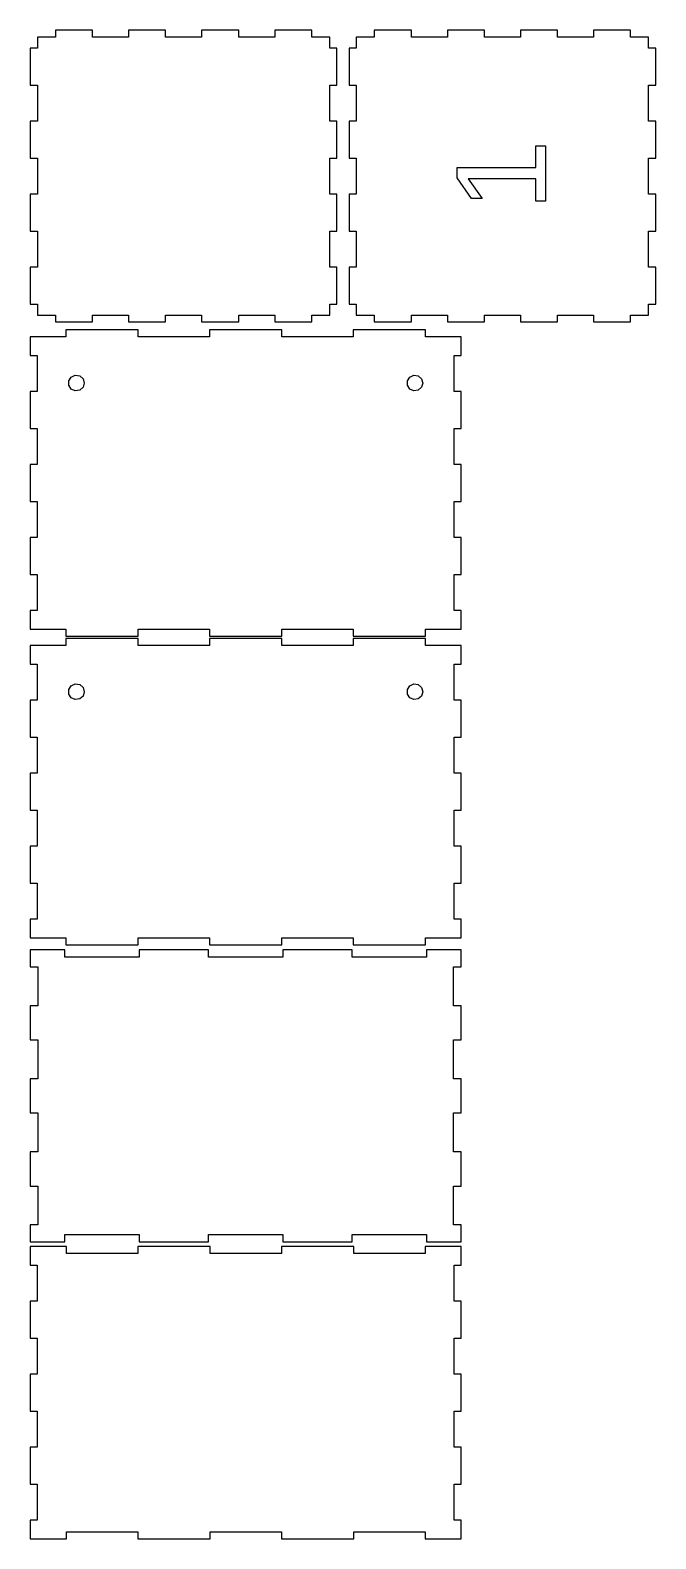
# Model space of a CAD drawing. Header units: metres. Extents: x 0 to 271, y 0 to 653.
import ezdxf

# ---------------------------------------------------------------- set-up
doc = ezdxf.new("R2010")
doc.units = ezdxf.units.M

msp = doc.modelspace()

# ---------------------------------------------------------------- linework, layer by layer
for p, q in [((26.9894, 653.193), (10.9431, 653.193)), ((10.9431, 653.193), (10.9431, 650.1)), ((26.9894, 650.1), (26.9894, 653.193)), ((58.6219, 653.193), (42.5756, 653.193)), ((42.5756, 653.193), (42.5756, 650.1)), ((58.6219, 650.1), (58.6219, 653.193)), ((90.2544, 653.193), (74.2081, 653.193)), ((74.2081, 653.193), (74.2081, 650.1)), ((90.2544, 650.1), (90.2544, 653.193)), ((121.887, 653.193), (105.841, 653.193)), ((105.841, 653.193), (105.841, 650.1)), ((121.887, 650.1), (121.887, 653.193)), ((164.969, 653.193), (148.923, 653.193)), ((148.923, 653.193), (148.923, 650.1)), ((164.969, 650.1), (164.969, 653.193)), ((196.602, 653.193), (180.556, 653.193)), ((180.556, 653.193), (180.556, 650.1)), ((196.602, 650.1), (196.602, 653.193)), ((228.234, 653.193), (212.188, 653.193)), ((212.188, 653.193), (212.188, 650.1)), ((228.234, 650.1), (228.234, 653.193)), ((259.867, 653.193), (243.821, 653.193)), ((243.821, 653.193), (243.821, 650.1)), ((259.867, 650.1), (259.867, 653.193)), ((10.9431, 650.1), (3.14999, 650.1)), ((3.14999, 650.1), (3.14999, 645.457)), ((42.5756, 650.1), (26.9894, 650.1)), ((74.2081, 650.1), (58.6219, 650.1)), ((105.841, 650.1), (90.2544, 650.1)), ((129.68, 650.1), (121.887, 650.1)), ((129.68, 645.457), (129.68, 650.1)), ((148.923, 650.1), (141.13, 650.1)), ((141.13, 650.1), (141.13, 645.457)), ((180.556, 650.1), (164.969, 650.1)), ((212.188, 650.1), (196.602, 650.1)), ((243.821, 650.1), (228.234, 650.1)), ((267.66, 650.1), (259.867, 650.1)), ((267.66, 645.457), (267.66, 650.1)), ((3.14999, 645.457), (0.0575, 645.457)), ((0.0575, 645.457), (0.0575, 629.411)), ((132.773, 645.457), (129.68, 645.457)), ((132.773, 629.411), (132.773, 645.457)), ((141.13, 645.457), (138.038, 645.457)), ((138.038, 645.457), (138.038, 629.411)), ((270.753, 645.457), (267.66, 645.457)), ((270.753, 629.411), (270.753, 645.457)), ((0.0575, 629.411), (3.14999, 629.411)), ((3.14999, 629.411), (3.14999, 613.824)), ((129.68, 613.824), (129.68, 629.411)), ((129.68, 629.411), (132.773, 629.411)), ((138.038, 629.411), (141.13, 629.411)), ((141.13, 629.411), (141.13, 613.824)), ((267.66, 613.824), (267.66, 629.411)), ((267.66, 629.411), (270.753, 629.411)), ((3.14999, 613.824), (0.0575, 613.824)), ((0.0575, 613.824), (0.0575, 597.778)), ((132.773, 613.824), (129.68, 613.824)), ((132.773, 597.778), (132.773, 613.824)), ((141.13, 613.824), (138.038, 613.824)), ((138.038, 613.824), (138.038, 597.778)), ((270.753, 613.824), (267.66, 613.824)), ((270.753, 597.778), (270.753, 613.824)), ((218.901, 593.787), (218.901, 603.091)), ((218.901, 603.091), (223.051, 603.091)), ((223.051, 603.091), (223.051, 579.14)), ((0.0575, 597.778), (3.14999, 597.778)), ((3.14999, 597.778), (3.14999, 582.192)), ((129.68, 582.192), (129.68, 597.778)), ((129.68, 597.778), (132.773, 597.778)), ((138.038, 597.778), (141.13, 597.778)), ((141.13, 597.778), (141.13, 582.192)), ((267.66, 582.192), (267.66, 597.778)), ((267.66, 597.778), (270.753, 597.778)), ((184.843, 589.284), (184.843, 593.787)), ((184.843, 593.787), (218.901, 593.787)), ((191.047, 580.252), (184.843, 589.284)), ((218.901, 588.877), (189.508, 588.877)), ((189.508, 588.877), (195.659, 580.252)), ((218.901, 579.14), (218.901, 588.877)), ((3.14999, 582.192), (0.0575, 582.192)), ((0.0575, 582.192), (0.0575, 566.146)), ((132.773, 582.192), (129.68, 582.192)), ((132.773, 566.146), (132.773, 582.192)), ((141.13, 582.192), (138.038, 582.192)), ((138.038, 582.192), (138.038, 566.146)), ((270.753, 582.192), (267.66, 582.192)), ((270.753, 566.146), (270.753, 582.192)), ((195.659, 580.252), (191.047, 580.252)), ((223.051, 579.14), (218.901, 579.14)), ((0.0575, 566.146), (3.14999, 566.146)), ((3.14999, 566.146), (3.14999, 550.559)), ((129.68, 550.559), (129.68, 566.146)), ((129.68, 566.146), (132.773, 566.146)), ((138.038, 566.146), (141.13, 566.146)), ((141.13, 566.146), (141.13, 550.559)), ((267.66, 550.559), (267.66, 566.146)), ((267.66, 566.146), (270.753, 566.146)), ((3.14999, 550.559), (0.0575, 550.559)), ((0.0575, 550.559), (0.0575, 534.513)), ((132.773, 550.559), (129.68, 550.559)), ((132.773, 534.513), (132.773, 550.559)), ((141.13, 550.559), (138.038, 550.559)), ((138.038, 550.559), (138.038, 534.513)), ((270.753, 550.559), (267.66, 550.559)), ((270.753, 534.513), (270.753, 550.559)), ((0.0575, 534.513), (3.14999, 534.513)), ((3.14999, 534.513), (3.14999, 529.87)), ((3.14999, 529.87), (10.9431, 529.87)), ((10.9431, 529.87), (10.9431, 526.893)), ((26.9894, 529.87), (42.5756, 529.87)), ((26.9894, 526.893), (26.9894, 529.87)), ((42.5756, 529.87), (42.5756, 526.893)), ((58.6219, 526.893), (58.6219, 529.87)), ((58.6219, 529.87), (74.2081, 529.87)), ((74.2081, 529.87), (74.2081, 526.893)), ((90.2544, 526.893), (90.2544, 529.87)), ((90.2544, 529.87), (105.841, 529.87)), ((105.841, 529.87), (105.841, 526.893)), ((121.887, 526.893), (121.887, 529.87)), ((121.887, 529.87), (129.68, 529.87)), ((129.68, 529.87), (129.68, 534.513)), ((129.68, 534.513), (132.773, 534.513)), ((138.038, 534.513), (141.13, 534.513)), ((141.13, 534.513), (141.13, 529.87)), ((141.13, 529.87), (148.923, 529.87)), ((148.923, 529.87), (148.923, 526.893)), ((164.969, 529.87), (180.556, 529.87)), ((164.969, 526.893), (164.969, 529.87)), ((180.556, 529.87), (180.556, 526.893)), ((196.602, 526.893), (196.602, 529.87)), ((196.602, 529.87), (212.188, 529.87)), ((212.188, 529.87), (212.188, 526.893)), ((228.234, 526.893), (228.234, 529.87)), ((228.234, 529.87), (243.821, 529.87)), ((243.821, 529.87), (243.821, 526.893)), ((259.867, 526.893), (259.867, 529.87)), ((259.867, 529.87), (267.66, 529.87)), ((267.66, 529.87), (267.66, 534.513)), ((267.66, 534.513), (270.753, 534.513)), ((10.9431, 526.893), (26.9894, 526.893)), ((46.7475, 523.513), (15.4292, 523.513)), ((15.4292, 523.513), (15.4292, 520.42)), ((42.5756, 526.893), (58.6219, 526.893)), ((46.7475, 520.42), (46.7475, 523.513)), ((74.2081, 526.893), (90.2544, 526.893)), ((108.924, 523.513), (77.6058, 523.513)), ((77.6058, 523.513), (77.6058, 520.42)), ((105.841, 526.893), (121.887, 526.893)), ((108.924, 520.42), (108.924, 523.513)), ((171.101, 523.513), (139.783, 523.513)), ((139.783, 523.513), (139.783, 520.42)), ((148.923, 526.893), (164.969, 526.893)), ((171.101, 520.42), (171.101, 523.513)), ((180.556, 526.893), (196.602, 526.893)), ((212.188, 526.893), (228.234, 526.893)), ((243.821, 526.893), (259.867, 526.893)), ((15.4292, 520.42), (0, 520.42)), ((0, 520.42), (0, 512.397)), ((77.6058, 520.42), (46.7475, 520.42)), ((139.783, 520.42), (108.924, 520.42)), ((186.53, 520.42), (171.101, 520.42)), ((186.53, 512.397), (186.53, 520.42)), ((0, 512.397), (2.97749, 512.397)), ((2.97749, 512.397), (2.97749, 496.811)), ((183.553, 496.811), (183.553, 512.397)), ((183.553, 512.397), (186.53, 512.397)), ((16.7137, 501.385), (17.7571, 503.008)), ((17.7571, 503.008), (19.5126, 503.81)), ((19.5126, 503.81), (21.4228, 503.535)), ((21.4228, 503.535), (22.8813, 502.272)), ((163.244, 501.385), (164.287, 503.008)), ((164.287, 503.008), (166.043, 503.81)), ((166.043, 503.81), (167.953, 503.535)), ((167.953, 503.535), (169.411, 502.272)), ((2.97749, 496.811), (0, 496.811)), ((0, 496.811), (0, 480.764)), ((16.7137, 499.455), (16.7137, 501.385)), ((17.7571, 497.832), (16.7137, 499.455)), ((19.5126, 497.03), (17.7571, 497.832)), ((21.4228, 497.305), (19.5126, 497.03)), ((22.8813, 498.568), (21.4228, 497.305)), ((22.8813, 502.272), (23.425, 500.42)), ((23.425, 500.42), (22.8813, 498.568)), ((163.244, 499.455), (163.244, 501.385)), ((164.287, 497.832), (163.244, 499.455)), ((166.043, 497.03), (164.287, 497.832)), ((167.953, 497.305), (166.043, 497.03)), ((169.411, 498.568), (167.953, 497.305)), ((169.411, 502.272), (169.955, 500.42)), ((169.955, 500.42), (169.411, 498.568)), ((186.53, 496.811), (183.553, 496.811)), ((186.53, 480.764), (186.53, 496.811)), ((0, 480.764), (2.97749, 480.764)), ((2.97749, 480.764), (2.97749, 465.178)), ((183.553, 465.178), (183.553, 480.764)), ((183.553, 480.764), (186.53, 480.764)), ((2.97749, 465.178), (0, 465.178)), ((0, 465.178), (0, 449.132)), ((186.53, 465.178), (183.553, 465.178)), ((186.53, 449.132), (186.53, 465.178)), ((0, 449.132), (2.97749, 449.132)), ((2.97749, 449.132), (2.97749, 433.546)), ((183.553, 433.546), (183.553, 449.132)), ((183.553, 449.132), (186.53, 449.132)), ((2.97749, 433.546), (0, 433.546)), ((0, 433.546), (0, 417.499)), ((186.53, 433.546), (183.553, 433.546)), ((186.53, 417.499), (186.53, 433.546)), ((0, 417.499), (2.97749, 417.499)), ((2.97749, 417.499), (2.97749, 401.913)), ((183.553, 401.913), (183.553, 417.499)), ((183.553, 417.499), (186.53, 417.499)), ((2.97749, 401.913), (0, 401.913)), ((0, 401.913), (0, 393.89)), ((186.53, 401.913), (183.553, 401.913)), ((186.53, 393.89), (186.53, 401.913)), ((0, 393.89), (15.4292, 393.89)), ((15.4292, 393.89), (15.4292, 390.797)), ((46.7475, 393.89), (77.6058, 393.89)), ((46.7475, 390.797), (46.7475, 393.89)), ((77.6058, 393.89), (77.6058, 390.797)), ((108.924, 390.797), (108.924, 393.89)), ((108.924, 393.89), (139.783, 393.89)), ((139.783, 393.89), (139.783, 390.797)), ((171.101, 390.797), (171.101, 393.89)), ((171.101, 393.89), (186.53, 393.89)), ((15.4292, 386.74), (0, 386.74)), ((0, 386.74), (0, 378.717)), ((15.4292, 390.797), (46.7475, 390.797)), ((46.7475, 389.832), (15.4292, 389.832)), ((15.4292, 389.832), (15.4292, 386.74)), ((46.7475, 386.74), (46.7475, 389.832)), ((77.6058, 386.74), (46.7475, 386.74)), ((77.6058, 390.797), (108.924, 390.797)), ((108.924, 389.832), (77.6058, 389.832)), ((77.6058, 389.832), (77.6058, 386.74)), ((108.924, 386.74), (108.924, 389.832)), ((139.783, 386.74), (108.924, 386.74)), ((139.783, 390.797), (171.101, 390.797)), ((171.101, 389.832), (139.783, 389.832)), ((139.783, 389.832), (139.783, 386.74)), ((171.101, 386.74), (171.101, 389.832)), ((186.53, 386.74), (171.101, 386.74)), ((186.53, 378.717), (186.53, 386.74)), ((0, 378.717), (2.97749, 378.717)), ((2.97749, 378.717), (2.97749, 363.131)), ((183.553, 363.131), (183.553, 378.717)), ((183.553, 378.717), (186.53, 378.717)), ((16.7137, 367.705), (17.7571, 369.328)), ((16.7137, 365.775), (16.7137, 367.705)), ((17.7571, 369.328), (19.5126, 370.13)), ((19.5126, 370.13), (21.4228, 369.855)), ((21.4228, 369.855), (22.8813, 368.592)), ((22.8813, 368.592), (23.425, 366.74)), ((23.425, 366.74), (22.8813, 364.888)), ((163.244, 367.705), (164.287, 369.328)), ((163.244, 365.775), (163.244, 367.705)), ((164.287, 369.328), (166.043, 370.13)), ((166.043, 370.13), (167.953, 369.855)), ((167.953, 369.855), (169.411, 368.592)), ((169.411, 368.592), (169.955, 366.74)), ((169.955, 366.74), (169.411, 364.888)), ((2.97749, 363.131), (0, 363.131)), ((0, 363.131), (0, 347.084)), ((17.7571, 364.152), (16.7137, 365.775)), ((19.5126, 363.35), (17.7571, 364.152)), ((21.4228, 363.625), (19.5126, 363.35)), ((22.8813, 364.888), (21.4228, 363.625)), ((164.287, 364.152), (163.244, 365.775)), ((166.043, 363.35), (164.287, 364.152)), ((167.953, 363.625), (166.043, 363.35)), ((169.411, 364.888), (167.953, 363.625)), ((186.53, 363.131), (183.553, 363.131)), ((186.53, 347.084), (186.53, 363.131)), ((0, 347.084), (2.97749, 347.084)), ((2.97749, 347.084), (2.97749, 331.498)), ((183.553, 331.498), (183.553, 347.084)), ((183.553, 347.084), (186.53, 347.084)), ((2.97749, 331.498), (0, 331.498)), ((0, 331.498), (0, 315.452)), ((186.53, 331.498), (183.553, 331.498)), ((186.53, 315.452), (186.53, 331.498)), ((0, 315.452), (2.97749, 315.452)), ((2.97749, 315.452), (2.97749, 299.866)), ((183.553, 299.866), (183.553, 315.452)), ((183.553, 315.452), (186.53, 315.452)), ((2.97749, 299.866), (0, 299.866)), ((0, 299.866), (0, 283.819)), ((186.53, 299.866), (183.553, 299.866)), ((186.53, 283.819), (186.53, 299.866)), ((0, 283.819), (2.97749, 283.819)), ((2.97749, 283.819), (2.97749, 268.233)), ((183.553, 268.233), (183.553, 283.819)), ((183.553, 283.819), (186.53, 283.819)), ((2.97749, 268.233), (0, 268.233)), ((0, 268.233), (0, 260.21)), ((186.53, 268.233), (183.553, 268.233)), ((186.53, 260.21), (186.53, 268.233)), ((0, 260.21), (15.4292, 260.21)), ((15.0442, 255.06), (0, 255.06)), ((0, 255.06), (0, 247.652)), ((15.0442, 251.775), (15.0442, 255.06)), ((15.4292, 260.21), (15.4292, 257.117)), ((15.4292, 257.117), (46.7475, 257.117)), ((46.7475, 260.21), (77.6058, 260.21)), ((46.7475, 257.117), (46.7475, 260.21)), ((77.2208, 255.06), (47.1325, 255.06)), ((47.1325, 255.06), (47.1325, 251.775)), ((77.2208, 251.775), (77.2208, 255.06)), ((77.6058, 260.21), (77.6058, 257.117)), ((77.6058, 257.117), (108.924, 257.117)), ((108.924, 257.117), (108.924, 260.21)), ((108.924, 260.21), (139.783, 260.21)), ((139.397, 255.06), (109.309, 255.06)), ((109.309, 255.06), (109.309, 251.775)), ((139.397, 251.775), (139.397, 255.06)), ((139.783, 260.21), (139.783, 257.117)), ((139.783, 257.117), (171.101, 257.117)), ((171.101, 257.117), (171.101, 260.21)), ((171.101, 260.21), (186.53, 260.21)), ((186.53, 255.06), (171.486, 255.06)), ((171.486, 255.06), (171.486, 251.775)), ((186.53, 247.652), (186.53, 255.06)), ((47.1325, 251.775), (15.0442, 251.775)), ((109.309, 251.775), (77.2208, 251.775)), ((171.486, 251.775), (139.397, 251.775)), ((0, 247.652), (3.28499, 247.652)), ((3.28499, 247.652), (3.28499, 230.836)), ((183.245, 230.836), (183.245, 247.652)), ((183.245, 247.652), (186.53, 247.652)), ((3.28499, 230.836), (0, 230.836)), ((0, 230.836), (0, 216.019)), ((186.53, 230.836), (183.245, 230.836)), ((186.53, 216.019), (186.53, 230.836)), ((0, 216.019), (3.28499, 216.019)), ((3.28499, 216.019), (3.28499, 199.203)), ((183.245, 199.203), (183.245, 216.019)), ((183.245, 216.019), (186.53, 216.019)), ((3.28499, 199.203), (0, 199.203)), ((0, 199.203), (0, 184.387)), ((186.53, 199.203), (183.245, 199.203)), ((186.53, 184.387), (186.53, 199.203)), ((0, 184.387), (3.28499, 184.387)), ((3.28499, 184.387), (3.28499, 167.571)), ((183.245, 167.571), (183.245, 184.387)), ((183.245, 184.387), (186.53, 184.387)), ((3.28499, 167.571), (0, 167.571)), ((0, 167.571), (0, 152.754)), ((186.53, 167.571), (183.245, 167.571)), ((186.53, 152.754), (186.53, 167.571)), ((0, 152.754), (3.28499, 152.754)), ((3.28499, 152.754), (3.28499, 135.938)), ((183.245, 135.938), (183.245, 152.754)), ((183.245, 152.754), (186.53, 152.754)), ((3.28499, 135.938), (0, 135.938)), ((0, 135.938), (0, 128.53)), ((15.0442, 131.815), (47.1325, 131.815)), ((15.0442, 128.53), (15.0442, 131.815)), ((47.1325, 131.815), (47.1325, 128.53)), ((77.2208, 128.53), (77.2208, 131.815)), ((77.2208, 131.815), (109.309, 131.815)), ((109.309, 131.815), (109.309, 128.53)), ((139.397, 128.53), (139.397, 131.815)), ((139.397, 131.815), (171.486, 131.815)), ((171.486, 131.815), (171.486, 128.53)), ((186.53, 135.938), (183.245, 135.938)), ((186.53, 128.53), (186.53, 135.938)), ((0, 128.53), (15.0442, 128.53)), ((15.6592, 126.53), (0, 126.53)), ((0, 126.53), (0, 118.507)), ((15.6592, 123.552), (15.6592, 126.53)), ((77.8358, 126.53), (46.5175, 126.53)), ((46.5175, 126.53), (46.5175, 123.552)), ((47.1325, 128.53), (77.2208, 128.53)), ((77.8358, 123.552), (77.8358, 126.53)), ((140.012, 126.53), (108.694, 126.53)), ((108.694, 126.53), (108.694, 123.552)), ((109.309, 128.53), (139.397, 128.53)), ((140.012, 123.552), (140.012, 126.53)), ((186.53, 126.53), (170.871, 126.53)), ((170.871, 126.53), (170.871, 123.552)), ((171.486, 128.53), (186.53, 128.53)), ((186.53, 118.507), (186.53, 126.53)), ((0, 118.507), (2.97749, 118.507)), ((2.97749, 118.507), (2.97749, 102.921)), ((46.5175, 123.552), (15.6592, 123.552)), ((108.694, 123.552), (77.8358, 123.552)), ((170.871, 123.552), (140.012, 123.552)), ((183.553, 102.921), (183.553, 118.507)), ((183.553, 118.507), (186.53, 118.507)), ((2.97749, 102.921), (0, 102.921)), ((0, 102.921), (0, 86.8744)), ((186.53, 102.921), (183.553, 102.921)), ((186.53, 86.8744), (186.53, 102.921)), ((0, 86.8744), (2.97749, 86.8744)), ((2.97749, 86.8744), (2.97749, 71.2881)), ((183.553, 71.2881), (183.553, 86.8744)), ((183.553, 86.8744), (186.53, 86.8744)), ((2.97749, 71.2881), (0, 71.2881)), ((0, 71.2881), (0, 55.2419)), ((186.53, 71.2881), (183.553, 71.2881)), ((186.53, 55.2419), (186.53, 71.2881)), ((0, 55.2419), (2.97749, 55.2419)), ((2.97749, 55.2419), (2.97749, 39.6556)), ((183.553, 39.6556), (183.553, 55.2419)), ((183.553, 55.2419), (186.53, 55.2419)), ((2.97749, 39.6556), (0, 39.6556)), ((0, 39.6556), (0, 23.6094)), ((186.53, 39.6556), (183.553, 39.6556)), ((186.53, 23.6094), (186.53, 39.6556)), ((0, 23.6094), (2.97749, 23.6094)), ((2.97749, 23.6094), (2.97749, 8.02312)), ((183.553, 8.02312), (183.553, 23.6094)), ((183.553, 23.6094), (186.53, 23.6094)), ((2.97749, 8.02312), (0, 8.02312)), ((0, 8.02312), (0, 0)), ((186.53, 8.02312), (183.553, 8.02312)), ((186.53, 0), (186.53, 8.02312)), ((0, 0), (15.6592, 0)), ((15.6592, 2.97749), (46.5175, 2.97749)), ((15.6592, 0), (15.6592, 2.97749)), ((46.5175, 2.97749), (46.5175, 0)), ((46.5175, 0), (77.8358, 0)), ((77.8358, 0), (77.8358, 2.97749)), ((77.8358, 2.97749), (108.694, 2.97749)), ((108.694, 2.97749), (108.694, 0)), ((108.694, 0), (140.012, 0)), ((140.012, 0), (140.012, 2.97749)), ((140.012, 2.97749), (170.871, 2.97749)), ((170.871, 2.97749), (170.871, 0)), ((170.871, 0), (186.53, 0))]:
    msp.add_line(p, q)

doc.saveas('drawing.dxf')
